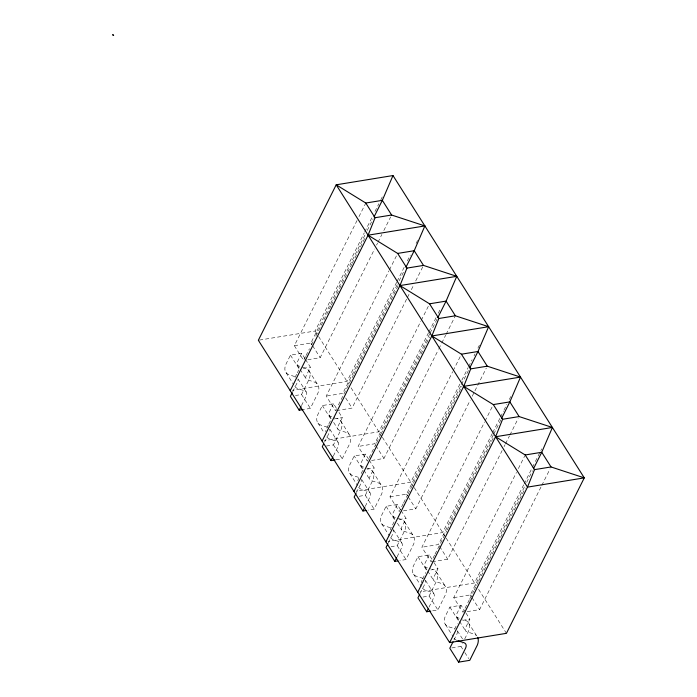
<?xml version="1.0" encoding="UTF-8"?>
<svg xmlns="http://www.w3.org/2000/svg" width="697" height="697" viewBox="0 0 697 697"><rect width="100%" height="100%" fill="white"/><g stroke="black" fill="none" stroke-linecap="round" stroke-linejoin="round"><path stroke-width="0.52" stroke-dasharray="3.48 2.61" d="M305.574 356.498L303.631 360.375L294.343 345.695L357.038 220.505M358.981 216.628L365.298 204.012M304.938 358.554L301.644 353.344L290.466 355.165L286.301 363.477A21.834 11.065 -32.3 0 0 289.647 374.977L295.633 376.833M301.644 353.344L297.262 362.152A8.207 4.156 -32.3 0 0 298.333 365.812L305.983 368.304A24.447 12.389 -32.3 0 1 309.154 379.212L301.557 394.511L295.458 395.504M259.415 340.092L315.131 331.014L364.278 232.876M364.766 231.901L372.059 217.333M374.977 211.496L378.872 203.724M380.823 199.839L382.278 196.929M294.343 345.695L310.888 343.002L365.315 234.305M367.258 230.428L373.095 218.78M295.084 377.365L296.939 373.67M297.401 372.747L298.786 369.976M306.061 355.522L309.459 348.735M311.411 344.849L313.842 339.997M315.785 336.111L330.848 306.027M331.336 305.059L351.741 264.302M352.229 263.327L365.838 236.152M292.688 391.731L297.288 382.531A10.821 5.48 -32.3 0 0 297.985 379.447M305.486 359.417L310.426 367.232L306.053 376.04A8.207 4.156 -32.3 0 0 307.116 379.699L314.774 382.191A24.447 12.389 -32.3 0 1 317.937 393.099L310.348 408.398L304.249 409.392M307.769 359.704L320.176 357.683L374.603 248.986M376.554 245.109L377.521 243.166M378.009 242.19L381.895 234.427M383.838 230.55L390.642 216.959M301.47 405.619L306.079 396.419A10.821 5.48 -32.3 0 0 304.423 390.721L298.429 388.865A21.834 11.065 -32.3 0 1 294.282 385.598M336.485 408.825L335.518 410.76L326.222 396.088L388.917 270.889M389.405 269.922L396.689 255.363M336.268 408.067L333.523 403.729L322.345 405.549L318.18 413.861A21.834 11.065 -32.3 0 0 321.526 425.37L327.52 427.217M333.523 403.729L329.15 412.537A8.207 4.156 -32.3 0 0 330.212 416.205L334.795 417.66M396.645 282.294L347.019 381.398L292.374 390.303M397.133 281.318L404.434 266.742M407.353 260.913L410.272 255.085M416.109 243.427L417.564 240.509M397.203 284.69L342.767 393.387L326.222 396.088M399.146 280.813L404.487 270.14M328.357 424.978L326.971 427.749A21.834 11.065 -32.3 0 0 326.37 429.091M328.818 424.055L331.127 419.437L322.345 405.549M338.428 404.94L353.492 374.855M353.98 373.888L357.866 366.125M358.354 365.15L398.205 285.57M324.567 442.116L329.176 432.924A10.821 5.48 -32.3 0 0 329.759 429.317M339.012 412.406L342.314 417.616L337.932 426.425A8.207 4.156 -32.3 0 0 339.003 430.093L346.653 432.576A24.447 12.389 -32.3 0 1 349.824 443.484L342.227 458.783L336.128 459.776M326.327 446.054L333.445 444.895L341.033 429.596A24.447 12.389 -32.3 0 0 337.871 418.688L336.799 418.278M336.546 410.594L352.063 408.067L406.978 298.403M407.457 297.436L409.4 293.55M411.352 289.664L413.783 284.82M415.726 280.935L423.009 266.376M333.349 456.004L337.958 446.803A10.821 5.48 -32.3 0 0 336.303 441.105L330.308 439.249A21.834 11.065 -32.3 0 1 326.161 435.991M376.145 443.684L367.397 461.153L358.11 446.472L420.796 321.282M421.284 320.306L428.577 305.748M368.704 459.323L365.402 454.113L354.224 455.943L350.068 464.246A21.834 11.065 -32.3 0 0 353.405 475.755L359.399 477.602M365.402 454.113L361.029 462.93A8.207 4.156 -32.3 0 0 362.091 466.589L365.681 467.739M428.524 332.678L378.898 431.783L324.253 440.696M429.012 331.702L436.313 317.135M438.256 313.241L440.696 308.388M429.57 334.107L374.655 443.771L358.11 446.472M430.058 333.14L437.341 318.581M361.168 473.516L363.015 469.822L354.224 455.943M376.633 442.708L380.518 434.945M381.006 433.978L401.42 393.221M401.899 392.245L429.605 336.93M356.446 492.509L361.055 483.309A10.821 5.48 -32.3 0 0 361.638 479.702M369.253 460.194L374.193 468.001L369.819 476.818A8.207 4.156 -32.3 0 0 370.882 480.477L378.541 482.96A24.447 12.389 -32.3 0 1 381.703 493.868L374.115 509.167L368.016 510.16M359.225 496.273L365.324 495.279L372.921 479.98A24.447 12.389 -32.3 0 0 369.75 469.081L366.683 468.053M371.536 460.473L383.942 458.452L438.369 349.763M438.857 348.788L441.288 343.935M441.776 342.968L445.662 335.205M446.15 334.229L454.897 316.76M365.237 506.388L369.846 497.196A10.821 5.48 -32.3 0 0 368.182 491.49L362.196 489.642A21.834 11.065 -32.3 0 1 358.04 486.375M403.171 503.774L399.276 511.537L389.989 496.856L452.684 371.667M453.172 370.699L460.456 356.141M400.583 509.707L397.29 504.506L386.112 506.327L381.947 514.639A21.834 11.065 -32.3 0 0 385.293 526.139L391.278 527.995M397.29 504.506L392.916 513.314A8.207 4.156 -32.3 0 0 393.979 516.974L401.629 519.465A24.447 12.389 -32.3 0 1 404.8 530.373L397.212 545.673L391.113 546.666M459.924 384.038L410.786 482.167L356.132 491.08M461.867 380.153L468.192 367.519M468.68 366.544L472.087 359.748M474.038 355.862L475.006 353.91M477.924 348.082L479.388 345.172M389.989 496.856L406.534 494.164L460.97 385.467M461.449 384.5L468.741 369.941M403.65 502.798L407.545 495.036M408.024 494.068L424.064 462.041M424.551 461.074L428.437 453.311M428.925 452.336L461.972 386.347M388.334 542.893L392.942 533.693A10.821 5.48 -32.3 0 0 393.343 529.607M401.132 510.579L406.072 518.394L401.699 527.202A8.207 4.156 -32.3 0 0 402.761 530.861L410.42 533.353A24.447 12.389 -32.3 0 1 413.591 544.252L405.994 559.552L399.895 560.545M403.415 510.866L415.821 508.836L470.257 400.148M472.2 396.262L486.288 368.121M397.116 556.781L401.725 547.581A10.821 5.48 -32.3 0 0 400.069 541.883L394.075 540.027A21.834 11.065 -32.3 0 1 389.928 536.76M434.562 555.134L431.164 561.921L421.877 547.241L484.563 422.051M485.051 421.084L492.831 405.558M431.922 559.229L429.169 554.89L417.991 556.711L413.835 565.023A21.834 11.065 -32.3 0 0 417.172 576.524L423.166 578.379M429.169 554.89L424.795 563.699A8.207 4.156 -32.3 0 0 425.858 567.358L430.45 568.822M492.291 433.447L442.665 532.56L388.02 541.464M492.779 432.48L500.08 417.904M500.568 416.937L503.487 411.099M503.975 410.132L506.893 404.304M509.324 399.442L510.779 396.532M493.337 434.884L438.422 544.549L421.877 547.241M493.824 433.909L501.108 419.359M422.617 578.911L425.858 572.446M435.05 554.159L446.716 530.87M447.204 529.894L451.09 522.131M451.578 521.164L471.982 480.407M472.47 479.431L493.851 436.731M420.213 593.278L424.822 584.077A10.821 5.48 -32.3 0 0 425.405 580.479M434.118 562.697L437.96 568.778L433.586 577.586A8.207 4.156 -32.3 0 0 434.649 581.246L442.299 583.737A24.447 12.389 -32.3 0 1 445.47 594.646L437.882 609.945L430.763 611.103M422.992 597.05L429.091 596.057L436.688 580.758A24.447 12.389 -32.3 0 0 433.517 569.85L432.445 569.44M432.201 561.756L447.709 559.229L502.136 450.532M504.079 446.655L505.055 444.712M505.543 443.736L509.429 435.973M509.916 435.006L518.176 418.505M429.003 607.165L433.604 597.965A10.821 5.48 -32.3 0 0 431.948 592.267L425.963 590.411A21.834 11.065 -32.3 0 1 421.807 587.144M469.36 599.69L463.043 612.306L453.756 597.634L516.451 472.435M518.394 468.558L524.71 455.943M465.448 612.219L461.057 605.275L449.879 607.096L445.714 615.407A21.834 11.065 -32.3 0 0 449.06 626.917L455.045 628.764M461.057 605.275L456.683 614.092A8.207 4.156 -32.3 0 0 457.746 617.751L462.329 619.215M523.691 484.807L474.544 582.945L419.899 591.849M524.179 483.84L531.959 468.288M532.447 467.321L534.878 462.459M535.366 461.492L541.691 448.859M453.756 597.634L470.301 594.933L524.728 486.236M526.679 482.359L532.508 470.71M454.505 629.295L457.276 623.754M469.848 598.723L473.733 590.96M474.221 589.993L478.107 582.222M478.595 581.254L494.635 549.227M495.123 548.26L525.25 488.092M453.939 639.985L456.701 634.47A10.821 5.48 -32.3 0 0 457.398 631.386M465.997 613.09L469.839 619.163L465.465 627.971A8.207 4.156 -32.3 0 0 466.528 631.639L474.187 634.122A24.447 12.389 -32.3 0 1 476.217 635.472M451.83 647.931L460.97 646.441L462.372 643.636M464.716 638.975L468.567 631.142A24.447 12.389 -32.3 0 0 465.396 620.234L464.324 619.825M467.182 611.635L479.588 609.614L541.308 486.367M541.796 485.391L550.055 468.898M303.317 368.391L310.426 367.232M334.177 418.941L342.314 417.616M367.075 469.159L374.193 468.001M398.963 519.553L406.072 518.394M430.842 569.937L437.96 568.778M462.73 620.321L469.839 619.163M315.131 331.014L318.032 335.588M318.607 336.512L348.753 384.143M351.07 387.811L381.799 436.366M382.374 437.28L413.678 486.75M414.262 487.665L445.566 537.134M446.141 538.058L476.286 585.689M478.604 589.357L506.431 633.329M310.888 343.002L312.047 344.832M312.631 345.756L320.176 357.683M345.677 397.978L352.063 408.067M375.814 445.61L383.942 458.452M406.534 494.164L407.701 495.994M408.276 496.909L415.821 508.836M439.58 546.378L447.709 559.229M470.301 594.933L471.46 596.771M472.043 597.686L479.588 609.614M308.788 370.508L317.579 384.395M340.676 420.901L349.458 434.78M372.555 471.285L381.346 485.173M404.434 521.67L413.225 535.557M436.322 572.054L445.104 585.942M468.201 622.447L476.992 636.326M297.384 365.071L299.588 368.547M300.137 369.419L306.175 378.959M329.272 415.464L331.467 418.932M333.663 422.408L338.054 429.352M361.151 465.849L363.346 469.316M363.904 470.187L369.941 479.736M393.038 516.233L394.685 518.838M397.429 523.177L401.82 530.121M424.917 566.626L427.113 570.094M427.662 570.965L433.708 580.505M456.805 617.011L459.001 620.478M459.55 621.349L465.587 630.898M290.466 355.165L299.248 369.053M386.112 506.327L394.894 520.215L390.738 528.518A21.834 11.065 -32.3 0 0 390.137 529.859M417.991 556.711L426.782 570.599M449.879 607.096L458.661 620.983M297.976 378.889L306.21 391.906M329.855 429.274L338.097 442.29M361.743 479.658L369.976 492.683M393.622 530.051L401.864 543.068M425.51 580.435L433.743 593.452M457.389 630.82L462.878 639.497M301.557 394.511L310.348 408.398M333.445 444.895L342.227 458.783M365.324 495.279L374.115 509.167M397.212 545.673L405.994 559.552M429.091 596.057L437.882 609.945M460.97 646.441L462.625 649.046M464.821 652.514L468.663 658.595M286.023 372.581L293.716 384.735M317.91 422.974L323.948 432.515M349.789 473.359L357.483 485.513M381.677 523.743L389.362 535.897M413.556 574.128L421.241 586.282M445.435 624.521L453.128 636.666M325.647 431.643A21.834 11.065 -32.3 0 1 325.926 430.389M357.814 480.773A21.834 11.065 -32.3 0 1 358.85 478.133M421.293 582.805A21.834 11.065 -32.3 0 1 422.016 580.244M456.727 640.377A21.834 11.065 -32.3 0 1 453.695 637.537"/><path stroke-width="1.05" d="M449.643 642.59L527.49 487.125L336.198 184.81L392.986 175.548L584.278 477.872L506.431 633.329L449.643 642.59L258.343 340.267L336.198 184.81L365.786 203.036L375.073 217.717L368.077 235.194L290.231 390.66M405.95 267.221L414.21 250.728L424.865 225.933L368.077 235.194L397.665 253.42L406.952 268.101L399.956 285.578L322.11 441.044M437.829 317.614L446.089 301.113L456.753 276.326L399.956 285.578L429.544 303.814L438.84 318.494L431.844 335.963L353.989 491.429M469.717 367.999L477.976 351.497L488.632 326.71L431.844 335.963L461.431 354.198L470.719 368.879L463.723 386.356L385.877 541.813M501.596 418.383L509.856 401.89L520.511 377.094L463.723 386.356L493.31 404.582L502.598 419.263L495.611 436.74L417.756 592.206M534.486 469.647L527.49 487.125L584.278 477.872L551.031 466.955L534.486 469.647L525.198 454.967L495.611 436.74L552.399 427.479L541.743 452.275L533.475 468.776M392.986 175.548L382.331 200.344L374.062 216.837M292.226 392.655L290.379 396.332L299.17 410.219L303.23 409.557M299.17 410.219L301.008 406.534M323.643 443.954L322.267 446.716L331.049 460.604L335.118 459.942M331.049 460.604L332.896 456.927M355.993 493.424L354.146 497.1L362.937 510.988L365.986 510.492M362.937 510.988L364.775 507.311M387.872 543.808L386.033 547.493L394.816 561.373L397.865 560.876M394.816 561.373L396.654 557.696M419.751 594.201L417.912 597.878L426.695 611.766L430.763 611.103M426.695 611.766L428.08 609.004M453.015 641.824L449.792 648.262L458.582 662.15L469.761 660.329L477.358 645.03A24.447 12.389 -32.3 0 0 477.584 637.302M458.582 662.15L465.491 648.349A10.821 5.48 -32.3 0 0 463.836 642.651L457.842 640.796M365.786 203.036L382.331 200.344L391.618 215.024L424.865 225.933M375.073 217.717L391.618 215.024M397.665 253.42L414.21 250.728L423.497 265.409L456.753 276.326M406.952 268.101L423.497 265.409M429.544 303.814L446.089 301.113L455.385 315.793L488.632 326.71M438.84 318.494L455.385 315.793M461.431 354.198L477.976 351.497L487.264 366.178L520.511 377.094M470.719 368.879L487.264 366.178M493.31 404.582L509.856 401.89L519.143 416.571L552.399 427.479M502.598 419.263L519.143 416.571M525.198 454.967L541.743 452.275L551.031 466.955M113.611 35.259L112.722 34.85L113.611 35.259"/></g></svg>
